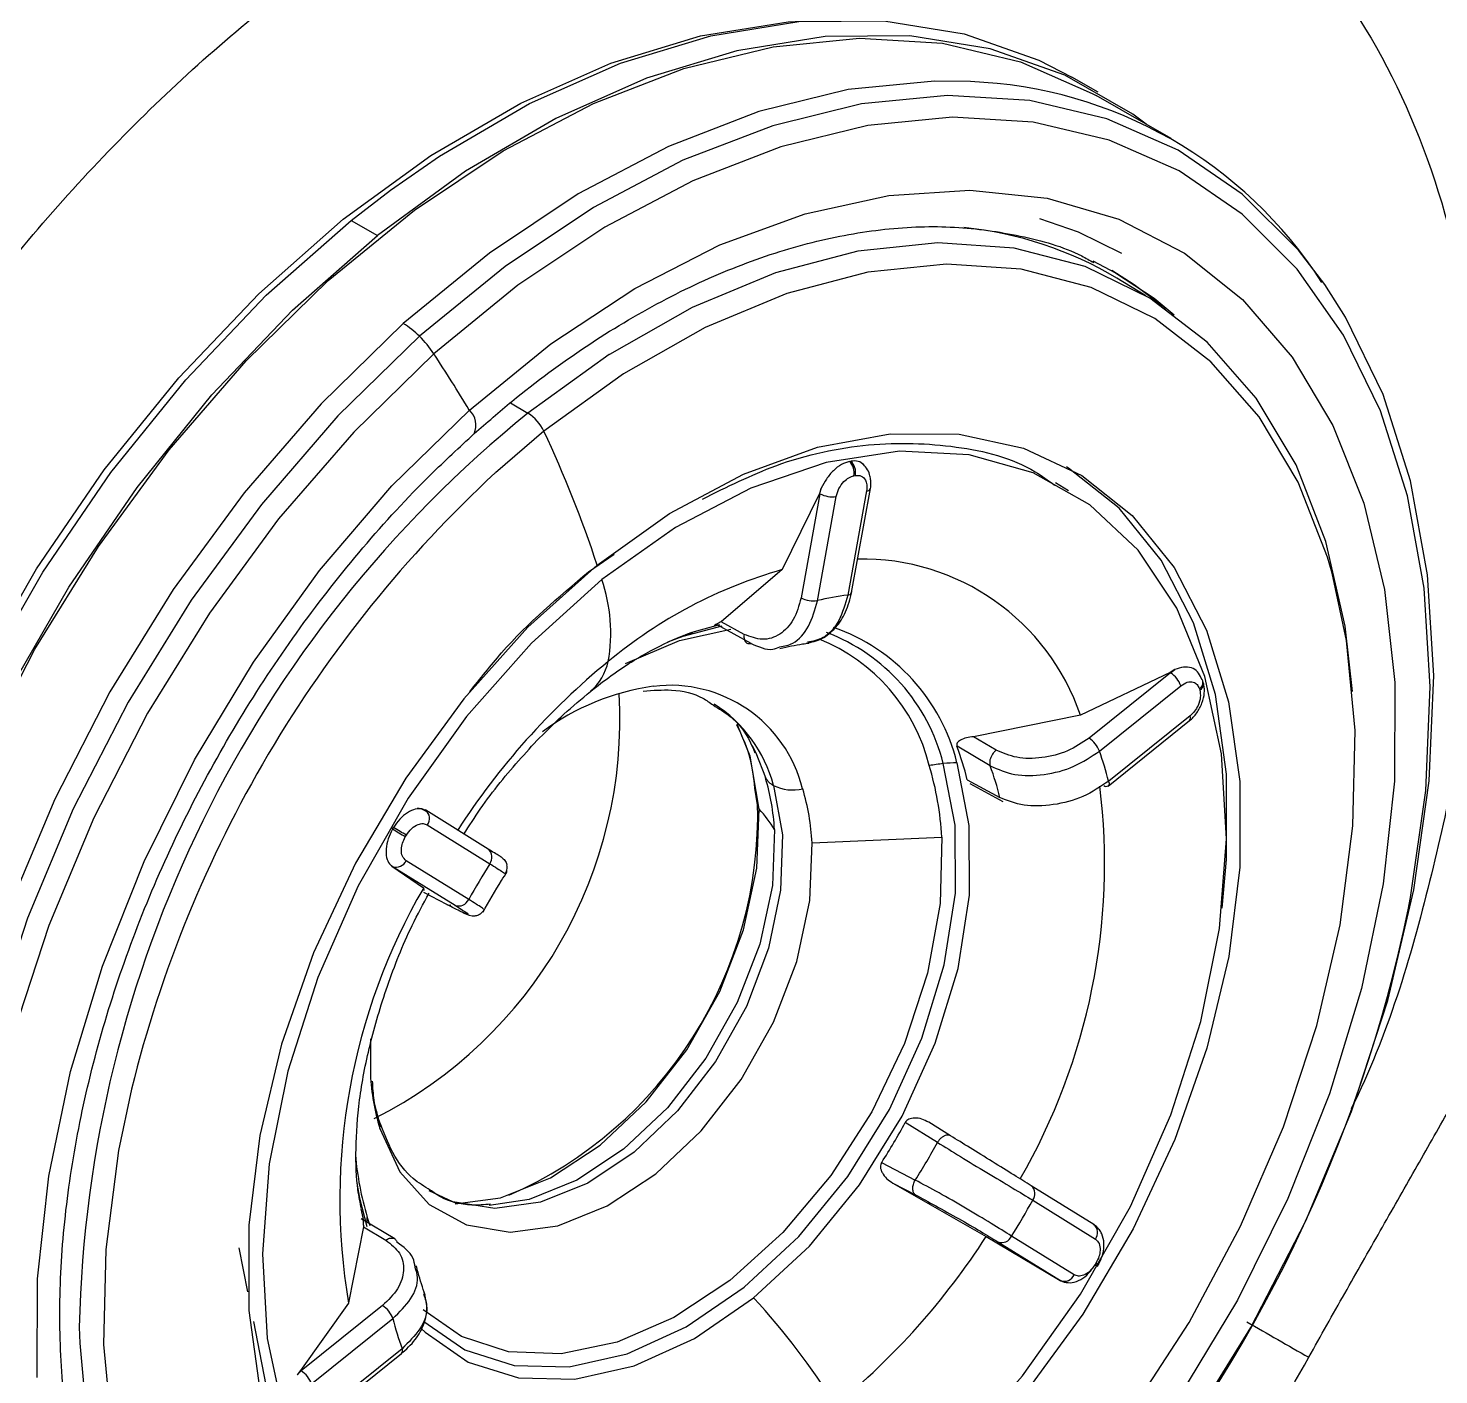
# Model space of a CAD drawing. Extents: x 525 to 613, y 487 to 635.
# Drawn here: x 555.486 to 556.891, y 555.265 to 556.606 of the extents above; entities that cross this region are included whole.
import ezdxf

# ---------------------------------------------------------------- set-up
doc = ezdxf.new("R2010")
doc.units = 0
doc.header["$MEASUREMENT"] = 0
doc.layers.add('1', color=4, linetype='Continuous')
doc.layers.add('STD TEST', color=3, linetype='Continuous')

# ---------------------------------------------------------------- blocks, each defined once
blk = doc.blocks.new('2023 VANGUARD')
at = {"layer": '1', "color": 3, "linetype": 'Continuous', "lineweight": 25}
for p, q in [((-12.4082, -36.1488), (-12.4343, -36.1339)), ((-12.3355, -36.1949), (-12.4102, -36.1522)), ((-13.1522, -36.2766), (-13.1131, -36.2465)), ((-13.1522, -36.2766), (-13.1261, -36.2915)), ((-12.4134, -36.3169), (-12.3907, -36.3288)), ((-12.3605, -36.3516), (-12.3895, -36.3342)), ((-12.9936, -36.4582), (-12.9761, -36.4685)), ((-12.9602, -36.4866), (-13.0086, -36.528)), ((-12.6559, -36.5167), (-12.6544, -36.5164)), ((-12.6514, -36.531), (-12.6499, -36.5307)), ((-12.6858, -36.5486), (-12.7228, -36.6244)), ((-12.6853, -36.5489), (-12.7041, -36.6526)), ((-12.6839, -36.5433), (-12.6858, -36.5486)), ((-12.6858, -36.5486), (-12.6853, -36.5489)), ((-12.6853, -36.5489), (-12.6839, -36.5433)), ((-12.6388, -36.5461), (-12.6576, -36.6498)), ((-12.6538, -36.6474), (-12.635, -36.5437)), ((-12.4376, -36.5458), (-12.4505, -36.538)), ((-12.6878, -36.6554), (-12.6691, -36.5516)), ((-12.9157, -36.6266), (-12.8902, -36.6092)), ((-12.7228, -36.6244), (-12.7836, -36.6764)), ((-12.7854, -36.6794), (-12.8104, -36.6863)), ((-12.7539, -36.698), (-12.7875, -36.6795)), ((-12.7608, -36.689), (-12.7836, -36.6764)), ((-12.3365, -36.7269), (-12.4257, -36.7694)), ((-12.336, -36.7272), (-12.4171, -36.7923)), ((-12.3316, -36.7241), (-12.3365, -36.7269)), ((-12.3365, -36.7269), (-12.336, -36.7272)), ((-12.336, -36.7272), (-12.3316, -36.7241)), ((-12.4068, -36.8052), (-12.3258, -36.7401)), ((-12.3073, -36.7431), (-12.3069, -36.7445)), ((-12.3034, -36.7366), (-12.3038, -36.7351)), ((-12.4257, -36.7694), (-12.5322, -36.7909)), ((-12.3166, -36.7701), (-12.3976, -36.8352)), ((-12.3981, -36.84), (-12.317, -36.7749)), ((-12.7528, -36.7997), (-12.7491, -36.8069)), ((-12.5157, -36.8199), (-12.5487, -36.8003)), ((-12.5098, -36.8042), (-12.5322, -36.7909)), ((-12.7491, -36.8069), (-12.7396, -36.8315)), ((-12.7504, -36.842), (-12.7477, -36.8589)), ((-12.5385, -36.8338), (-12.506, -36.8516)), ((-12.5359, -36.8374), (-12.503, -36.8554)), ((-13.0816, -36.8627), (-13.078, -36.8642)), ((-13.078, -36.8642), (-13.0785, -36.8639)), ((-13.0157, -36.9029), (-13.078, -36.8642)), ((-13.1111, -36.8831), (-13.11, -36.8814)), ((-13.0764, -36.8788), (-13.0141, -36.9174)), ((-13.0983, -36.8907), (-13.0972, -36.889)), ((-12.6931, -36.8966), (-12.5639, -36.891)), ((-13.0352, -36.953), (-13.0975, -36.9144)), ((-13.1141, -36.9176), (-13.1116, -36.9199)), ((-13.1111, -36.9202), (-13.1141, -36.9176)), ((-13.1116, -36.9199), (-13.0801, -36.9414)), ((-13.1116, -36.9199), (-13.1111, -36.9202)), ((-13.1111, -36.9202), (-13.0488, -36.9588)), ((-13.0801, -36.9414), (-13.0799, -36.944)), ((-13.0571, -36.9579), (-13.0798, -36.946)), ((-13.133, -37.092), (-13.1331, -37.1275)), ((-13.1244, -37.1731), (-13.1242, -37.1737)), ((-12.5681, -37.195), (-12.6003, -37.1752)), ((-12.5551, -37.1885), (-12.5769, -37.175)), ((-12.6238, -37.2149), (-12.5904, -37.2326)), ((-13.1465, -37.2356), (-13.1439, -37.2507)), ((-12.6127, -37.2355), (-12.5197, -37.2888)), ((-12.6127, -37.2355), (-12.59, -37.2474)), ((-12.4125, -37.2768), (-12.4748, -37.2382)), ((-13.1439, -37.2507), (-13.1368, -37.2789)), ((-13.1426, -37.2613), (-13.1399, -37.2732)), ((-12.4732, -37.2527), (-12.4109, -37.2913)), ((-13.14, -37.279), (-13.1549, -37.355)), ((-13.1088, -37.2912), (-13.1422, -37.2713)), ((-13.14, -37.279), (-13.1176, -37.2924)), ((-13.1334, -37.2781), (-13.1363, -37.2693)), ((-12.4095, -37.2793), (-12.413, -37.2765)), ((-12.4125, -37.2768), (-12.4095, -37.2793)), ((-12.5197, -37.2888), (-12.4461, -37.3325)), ((-12.5079, -37.2941), (-12.4456, -37.3327)), ((-12.432, -37.3269), (-12.4943, -37.2883)), ((-13.2552, -37.3439), (-13.2639, -37.3001)), ((-12.4101, -37.3149), (-12.4111, -37.3167)), ((-12.4088, -37.3182), (-12.4077, -37.3165)), ((-12.4461, -37.3325), (-12.442, -37.3343)), ((-12.4456, -37.3327), (-12.4461, -37.3325)), ((-12.442, -37.3343), (-12.4456, -37.3327)), ((-13.1549, -37.3551), (-13.2026, -37.4223)), ((-13.121, -37.3575), (-13.202, -37.4226)), ((-13.2324, -37.4604), (-13.2492, -37.3735)), ((-13.1918, -37.4355), (-13.1107, -37.3705)), ((-13.183, -37.4703), (-13.102, -37.4052)), ((-13.1015, -37.4005), (-13.1826, -37.4656)), ((-13.2026, -37.4223), (-13.2062, -37.4265)), ((-13.2062, -37.4265), (-13.202, -37.4226)), ((-13.202, -37.4226), (-13.2026, -37.4223))]:
    blk.add_line(p, q, dxfattribs=at)
at = {"layer": '1', "color": 3, "linetype": 'Continuous', "lineweight": 25, "flags": 128}
for points in [[(-13.6512, -37.5684), (-13.6726, -37.4773), (-13.6833, -37.3792), (-13.6832, -37.2755), (-13.6722, -37.1677), (-13.6506, -37.0575), (-13.6185, -36.9463), (-13.5766, -36.8359), (-13.5254, -36.7279), (-13.4656, -36.6238), (-13.3982, -36.5251), (-13.3241, -36.4333), (-13.2443, -36.3497), (-13.1602, -36.2755), (-13.0728, -36.2119), (-12.9834, -36.1597), (-12.8935, -36.1198), (-12.8042, -36.0926), (-12.7168, -36.0786), (-12.6687, -36.0766)], [(-13.1131, -36.2465), (-13.0643, -36.2126), (-12.9745, -36.1601), (-12.884, -36.1199), (-12.7941, -36.0926), (-12.7063, -36.0785), (-12.6217, -36.0779), (-12.5417, -36.0908), (-12.4673, -36.1169), (-12.4343, -36.1339)], [(-13.1751, -36.3365), (-13.0893, -36.2665), (-13.0007, -36.2074), (-12.9108, -36.1602), (-12.8208, -36.1254), (-12.732, -36.1036), (-12.6457, -36.0952), (-12.5632, -36.1001), (-12.4856, -36.1185), (-12.4142, -36.15), (-12.4102, -36.1522)], [(-12.3602, -36.1808), (-12.3736, -36.1709), (-12.4412, -36.1318), (-12.5156, -36.1057), (-12.5957, -36.0928), (-12.6802, -36.0934), (-12.7681, -36.1075), (-12.8579, -36.1348), (-12.9484, -36.175), (-13.0383, -36.2275), (-13.1261, -36.2915)], [(-12.5354, -36.1383), (-12.571, -36.1378), (-12.6573, -36.1463), (-12.7461, -36.1681), (-12.8361, -36.2028), (-12.926, -36.2501), (-13.0146, -36.3092), (-13.1004, -36.3792)], [(-12.1824, -36.3405), (-12.2086, -36.3062), (-12.2645, -36.2504), (-12.3283, -36.2066), (-12.3993, -36.1753), (-12.4763, -36.1571), (-12.5583, -36.1521), (-12.644, -36.1605), (-12.7322, -36.1822), (-12.8217, -36.2167), (-12.911, -36.2637), (-12.9989, -36.3224), (-13.0842, -36.3919)], [(-12.0992, -36.9632), (-12.0969, -36.9511), (-12.0818, -36.8446), (-12.0772, -36.7413), (-12.0833, -36.643), (-12.0999, -36.5509), (-12.1268, -36.4664), (-12.1636, -36.3908), (-12.2098, -36.3251), (-12.2646, -36.2704), (-12.3273, -36.2273), (-12.397, -36.1966), (-12.4727, -36.1787), (-12.5532, -36.1738), (-12.6374, -36.1821), (-12.7241, -36.2033), (-12.8119, -36.2373), (-12.8997, -36.2834), (-12.9861, -36.3411), (-13.0698, -36.4094)], [(-13.0345, -36.4655), (-12.9535, -36.3996), (-12.8698, -36.3445), (-12.7849, -36.301), (-12.7, -36.2699), (-12.6165, -36.2516), (-12.5358, -36.2464), (-12.459, -36.2544), (-12.3875, -36.2755), (-12.3222, -36.3093), (-12.2643, -36.3553), (-12.2147, -36.4128), (-12.1742, -36.4808), (-12.1433, -36.5584), (-12.1227, -36.6442), (-12.1125, -36.737), (-12.113, -36.8352), (-12.1241, -36.9373), (-12.1458, -37.0417), (-12.1775, -37.1468), (-12.219, -37.2509), (-12.2694, -37.3523), (-12.328, -37.4495)], [(-13.6461, -37.577), (-13.6677, -37.4854), (-13.6784, -37.3867), (-13.6783, -37.2824), (-13.6673, -37.174), (-13.6455, -37.0631), (-13.6133, -36.9513), (-13.5711, -36.8403), (-13.5196, -36.7316), (-13.4595, -36.6269), (-13.3916, -36.5276), (-13.3171, -36.4353), (-13.2369, -36.3512), (-13.1522, -36.2766)], [(-12.4667, -36.2748), (-12.4281, -36.2881), (-12.3847, -36.3093)], [(-13.3487, -37.9103), (-13.3673, -37.9023), (-13.435, -37.8633), (-13.4949, -37.8119), (-13.5462, -37.7489), (-13.5881, -37.6752), (-13.6201, -37.5919), (-13.6416, -37.5003), (-13.6524, -37.4016), (-13.6522, -37.2973), (-13.6412, -37.1889), (-13.6194, -37.078), (-13.5872, -36.9662), (-13.545, -36.8552), (-13.4935, -36.7465), (-13.4334, -36.6418), (-13.3656, -36.5425), (-13.291, -36.4502), (-13.2108, -36.3661), (-13.1261, -36.2915)], [(-12.1546, -36.7457), (-12.1619, -36.6807), (-12.1812, -36.5963), (-12.211, -36.5202), (-12.2506, -36.4537), (-12.2994, -36.398), (-12.3566, -36.354), (-12.4211, -36.3225), (-12.4919, -36.3041), (-12.5678, -36.299), (-12.6475, -36.3073), (-12.7296, -36.3288), (-12.8126, -36.3633), (-12.895, -36.41)], [(-12.1751, -36.6279), (-12.1797, -36.6121), (-12.2089, -36.5374), (-12.2478, -36.4721), (-12.2957, -36.4174), (-12.3518, -36.3742), (-12.4152, -36.3433), (-12.4848, -36.3252), (-12.5593, -36.3201), (-12.6375, -36.3283), (-12.7181, -36.3495), (-12.7997, -36.3834), (-12.8809, -36.4293), (-12.9602, -36.4866)], [(-13.5999, -37.6392), (-13.6275, -37.5526), (-13.6445, -37.4583), (-13.6507, -37.3575), (-13.6461, -37.2517), (-13.6306, -37.1425), (-13.6045, -37.0315), (-13.5683, -36.9202), (-13.5223, -36.8104), (-13.4673, -36.7036), (-13.4041, -36.6014), (-13.3337, -36.5052), (-13.2569, -36.4165), (-13.1751, -36.3365)], [(-12.3402, -36.3648), (-12.3721, -36.3406), (-12.3946, -36.3266)], [(-12.3907, -36.3288), (-12.3523, -36.3542), (-12.3323, -36.3705)], [(-12.5462, -37.7441), (-12.4649, -37.6646), (-12.3887, -37.5765), (-12.3187, -37.481), (-12.2559, -37.3794), (-12.2013, -37.2733), (-12.1556, -37.1642), (-12.1196, -37.0537), (-12.0937, -36.9434), (-12.0783, -36.835), (-12.0737, -36.7299), (-12.0799, -36.6297), (-12.0968, -36.536), (-12.1242, -36.45), (-12.1616, -36.373), (-12.1824, -36.3405)], [(-13.1004, -36.3792), (-13.1823, -36.4592), (-13.259, -36.5479), (-13.3295, -36.6441), (-13.3926, -36.7463), (-13.4476, -36.8531), (-13.4936, -36.9629), (-13.5298, -37.0741), (-13.5559, -37.1852), (-13.5714, -37.2944), (-13.5761, -37.4001), (-13.5698, -37.5009), (-13.5528, -37.5953), (-13.5252, -37.6819)], [(-13.0842, -36.3919), (-13.1655, -36.4714), (-13.2417, -36.5595), (-13.3117, -36.655), (-13.3745, -36.7566), (-13.4291, -36.8627), (-13.4748, -36.9718), (-13.5108, -37.0823), (-13.5367, -37.1926), (-13.5521, -37.301), (-13.5567, -37.4061), (-13.5505, -37.5063), (-13.5336, -37.6), (-13.5062, -37.686), (-13.4688, -37.763), (-13.4218, -37.8298), (-13.366, -37.8856), (-13.3021, -37.9294), (-13.2311, -37.9607), (-13.1541, -37.9789), (-13.1442, -37.9802)], [(-13.0698, -36.4094), (-13.1497, -36.4874), (-13.2246, -36.574), (-13.2933, -36.6678), (-13.355, -36.7676), (-13.4086, -36.8718), (-13.4535, -36.979), (-13.4889, -37.0875)], [(-12.895, -36.41), (-12.8953, -36.4101), (-12.9761, -36.4685)], [(-13.4651, -37.4292), (-13.4646, -37.331), (-13.4535, -37.2288), (-13.4318, -37.1244), (-13.4001, -37.0194), (-13.3586, -36.9153), (-13.3082, -36.8139), (-13.2496, -36.7167), (-13.1838, -36.6253), (-13.1117, -36.5411), (-13.0345, -36.4655)], [(-12.9072, -36.6199), (-12.8351, -36.5687), (-12.7614, -36.5293), (-12.6876, -36.5026), (-12.6154, -36.4893), (-12.5465, -36.4896), (-12.4824, -36.5035), (-12.4245, -36.5307), (-12.3741, -36.5706), (-12.3324, -36.6223), (-12.3002, -36.6847), (-12.2783, -36.7563), (-12.2671, -36.8356), (-12.267, -36.9208), (-12.2779, -37.01), (-12.2997, -37.1011), (-12.3317, -37.1922), (-12.3733, -37.2812), (-12.4235, -37.3662), (-12.4813, -37.4452), (-12.5453, -37.5164), (-12.6141, -37.5784)], [(-12.3018, -36.7309), (-12.3297, -36.6627), (-12.3682, -36.6052), (-12.4164, -36.5599), (-12.473, -36.5279), (-12.5367, -36.51), (-12.6059, -36.5066), (-12.679, -36.5177), (-12.754, -36.5432), (-12.8292, -36.5824), (-12.9027, -36.6343)], [(-12.2847, -36.9618), (-12.2801, -36.9133), (-12.2802, -36.8282), (-12.2913, -36.7489), (-12.3132, -36.6773), (-12.3454, -36.6149), (-12.3871, -36.5632), (-12.4375, -36.5233), (-12.4396, -36.522)], [(-12.9072, -36.6199), (-12.9761, -36.6818), (-13.0401, -36.7531), (-13.0978, -36.8321), (-13.1481, -36.917), (-13.1897, -37.0061), (-13.2217, -37.0972), (-13.2434, -37.1883), (-13.2543, -37.2775), (-13.2542, -37.3626), (-13.2431, -37.4419), (-13.2212, -37.5136), (-13.189, -37.5759), (-13.1472, -37.6276), (-13.0968, -37.6676), (-13.0389, -37.6948), (-12.9748, -37.7087), (-12.9059, -37.709), (-12.8338, -37.6957), (-12.76, -37.669), (-12.6862, -37.6296), (-12.6141, -37.5784)], [(-12.5908, -37.6947), (-12.5146, -37.627), (-12.4429, -37.5502), (-12.3768, -37.4656), (-12.3176, -37.3745), (-12.2662, -37.2785), (-12.2236, -37.1794), (-12.1903, -37.0787), (-12.1671, -36.9782), (-12.1543, -36.8797), (-12.1521, -36.7848), (-12.1606, -36.6951), (-12.1751, -36.6279)], [(-12.9027, -36.6343), (-12.9727, -36.6976), (-13.0375, -36.7708), (-13.0954, -36.8522), (-13.1452, -36.9396), (-13.1854, -37.0309), (-13.2152, -37.1239), (-13.2338, -37.2163), (-13.2407, -37.3059), (-13.2358, -37.3903), (-13.2192, -37.4676)], [(-12.8789, -36.7179), (-12.8252, -36.6949), (-12.7742, -36.6837)], [(-12.783, -36.6808), (-12.822, -36.6911), (-12.837, -36.6966)], [(-12.8104, -36.6863), (-12.814, -36.6875), (-12.8193, -36.6893)], [(-12.6183, -37.5642), (-12.5483, -37.5008), (-12.4835, -37.4276), (-12.4256, -37.3463), (-12.3759, -37.2589), (-12.3356, -37.1675), (-12.3058, -37.0745), (-12.2873, -36.9821), (-12.2803, -36.8926), (-12.2852, -36.8081), (-12.3018, -36.7309)], [(-12.7458, -36.8631), (-12.7548, -36.8104), (-12.7676, -36.7783)], [(-13.08, -37.3736), (-13.039, -37.4018), (-12.9898, -37.4172), (-12.9352, -37.4185), (-12.8773, -37.4055), (-12.8184, -37.3788), (-12.7606, -37.3394), (-12.7063, -37.2888), (-12.6575, -37.229), (-12.6161, -37.1622), (-12.5836, -37.0911), (-12.5614, -37.0183), (-12.5503, -36.9466), (-12.5506, -36.8789), (-12.5625, -36.8177)], [(-12.7513, -37.35), (-12.6957, -37.2983), (-12.6459, -37.2372), (-12.6035, -37.169), (-12.5704, -37.0962), (-12.5477, -37.0219), (-12.5363, -36.9486), (-12.5366, -36.8794), (-12.5487, -36.8169)], [(-12.7315, -36.8394), (-12.7227, -36.8888), (-12.7244, -36.9438), (-12.7365, -37.0017), (-12.7585, -37.0596), (-12.7892, -37.1145), (-12.8271, -37.1637), (-12.8703, -37.2048), (-12.9166, -37.2356), (-12.9637, -37.2546), (-13.0093, -37.261), (-13.051, -37.2543), (-13.0745, -37.2433)], [(-13.0486, -37.2563), (-13.0036, -37.2501), (-12.9536, -37.2303), (-12.9043, -37.1979), (-12.8583, -37.1547), (-12.8179, -37.1027), (-12.785, -37.0446), (-12.7613, -36.9832), (-12.748, -36.9217), (-12.7458, -36.8631)], [(-12.7305, -36.8834), (-12.7326, -36.939), (-12.7452, -36.9975), (-12.7676, -37.0558), (-12.7988, -37.1111), (-12.8372, -37.1606), (-12.8808, -37.2019), (-12.9276, -37.2328), (-12.9751, -37.2518), (-13.0147, -37.258)], [(-13.1237, -37.1812), (-13.1039, -37.2243), (-13.0747, -37.2569), (-13.0374, -37.2773), (-12.9938, -37.2844), (-12.9463, -37.278), (-12.8971, -37.2582), (-12.8487, -37.2262), (-12.8035, -37.1836), (-12.7637, -37.1323), (-12.7315, -37.0751), (-12.7082, -37.0147), (-12.6952, -36.9542), (-12.6931, -36.8966)], [(-12.5639, -36.891), (-12.5655, -36.9571), (-12.578, -37.0264), (-12.601, -37.0965), (-12.6335, -37.1646), (-12.6744, -37.2281), (-12.7221, -37.2848), (-12.7749, -37.3325), (-12.8307, -37.3694), (-12.8874, -37.3941), (-12.943, -37.4057), (-12.9954, -37.4037), (-13.0425, -37.3883), (-13.0806, -37.3619)], [(-13.371, -37.1419), (-13.3839, -37.203), (-13.3967, -37.3016), (-13.3989, -37.3965), (-13.3904, -37.4862), (-13.3714, -37.5692), (-13.3422, -37.6439), (-13.3033, -37.7092), (-13.2554, -37.7639), (-13.1992, -37.8071), (-13.1358, -37.838), (-13.0663, -37.8561), (-12.9917, -37.8611), (-12.9135, -37.853), (-12.8329, -37.8318), (-12.7513, -37.7979), (-12.6702, -37.752), (-12.5908, -37.6947)], [(-12.4101, -37.3149), (-12.4091, -37.3156), (-12.4083, -37.316), (-12.4079, -37.3163), (-12.4077, -37.3165), (-12.4078, -37.3165)], [(-13.0824, -37.3804), (-13.0786, -37.3841), (-13.0357, -37.4138), (-12.9854, -37.4296), (-12.9296, -37.4308), (-12.8705, -37.4176), (-12.8103, -37.3903), (-12.7513, -37.35)], [(-13.4231, -37.3791), (-13.4227, -37.395), (-13.4141, -37.4863), (-13.3947, -37.5708), (-13.365, -37.6469), (-13.3254, -37.7134), (-13.2766, -37.7691), (-13.2194, -37.813), (-13.1549, -37.8445), (-13.084, -37.863), (-13.0081, -37.8681), (-12.9285, -37.8598), (-12.8464, -37.8382), (-12.7634, -37.8037), (-12.6807, -37.7569), (-12.6653, -37.7468)]]:
    blk.add_lwpolyline(points, dxfattribs=at)
at = {"layer": '1', "color": 3, "linetype": 'Continuous', "lineweight": 25}
for centre, radius, start, end in [((-12.5523, -36.5744), 0.4364, 32.7418, 87.7809), ((-12.5795, -36.6531), 0.3713, 59.2207, 84.1915), ((-13.1424, -36.4494), 0.0817, 44.6152, 59.0941), ((-13.1601, -36.4691), 0.1082, 33.4601, 45.4538), ((-14.6499, -37.4429), 1.888, 31.1768, 33.1879), ((-12.2171, -37.4062), 1.2064, 128.9883, 178.716), ((-13.0484, -36.4806), 0.0205, 335.6022, 47.2407), ((-13, -36.5053), 0.0439, 25.1824, 57.029), ((-14.0804, -37.0094), 1.2362, 18.3668, 25.0177), ((-12.6671, -36.528), 0.0159, 349.3777, 45.3877), ((-12.6656, -36.5277), 0.0159, 349.3777, 45.3877), ((-12.1652, -37.4398), 1.2421, 132.7712, 166.1231), ((-12.6728, -36.5243), 0.0276, 243.0185, 277.7182), ((-12.6385, -36.5423), 0.00377, 265.5436, 338.6626), ((-12.6431, -36.8436), 0.2297, 18.8277, 91.1523), ((-12.5925, -37.0809), 0.4747, 105.9379, 129.7706), ((-13.0556, -36.6876), 0.162, 349.899, 19.2401), ((-12.6575, -36.6456), 0.0042, 269.6462, 334.1091), ((-12.6915, -36.628), 0.0276, 243.0178, 277.7183), ((-12.616, -36.9593), 0.3123, 97.6428, 103.2914), ((-12.7449, -36.8631), 0.188, 13.991, 69.3971), ((-12.7348, -36.8631), 0.1917, 13.9561, 70.7798), ((-12.7547, -36.8643), 0.1839, 14.0505, 68.0751), ((-12.443, -37.2714), 0.7168, 129.2131, 147.2886), ((-12.9488, -36.7047), 0.0538, 310.5195, 347.8727), ((-12.3499, -36.7487), 0.0256, 19.6393, 57.1423), ((-12.8183, -36.9783), 0.2399, 97.897, 126.7197), ((-12.8345, -36.8757), 0.136, 13.937, 97.0641), ((-12.3104, -36.7371), 0.00669, 297.7139, 41.2927), ((-12.311, -36.738), 0.00777, 302.4699, 10.1658), ((-13.3295, -36.774), 0.4449, 296.7479, 3.3846), ((-12.8637, -36.8739), 0.1366, 14.6372, 57.6998), ((-12.3201, -36.7722), 0.00409, 319.2612, 30.499), ((-12.8101, -36.8986), 0.2792, 13.4048, 20.6027), ((-12.431, -36.8138), 0.0256, 19.6393, 57.1431), ((-12.7197, -36.9173), 0.3323, 14.2939, 19.7136), ((-12.5449, -36.9896), 0.1728, 95.8215, 100.4714), ((-12.8719, -36.908), 0.3085, 3.168, 16.646), ((-12.5459, -36.9794), 0.1626, 90.987, 95.8298), ((-12.7773, -36.9173), 0.2792, 13.6012, 20.4062), ((-12.9544, -36.8958), 0.2242, 3.168, 16.646), ((-12.7215, -36.8211), 0.0209, 210.0815, 241.4598), ((-12.712, -36.8003), 0.0437, 243.5352, 282.6417), ((-12.9248, -36.9094), 0.2321, 3.168, 16.646), ((-13.0305, -36.9173), 0.6288, 330.0352, 7.0314), ((-12.4002, -36.8372), 0.00327, 223.0161, 37.3028), ((-13.1615, -36.8682), 0.4143, 293.6917, 1.624), ((-12.7414, -36.8586), 0.00636, 160.3335, 225.4477), ((-13.0848, -36.8723), 0.0106, 322.819, 49.8122), ((-12.8428, -36.9522), 0.1317, 31.534, 42.5929), ((-13.3863, -37.3597), 0.5503, 58.4481, 59.9977), ((-13.3852, -37.358), 0.5503, 58.4481, 59.9977), ((-13.1075, -36.9098), 0.011, 250.6858, 335.5051), ((-13.0226, -36.911), 0.0106, 322.8187, 49.8145), ((-12.3706, -37.322), 0.7601, 147.8392, 150.9607), ((-12.5464, -37.2516), 0.6172, 149.8344, 189.6484), ((-13.0452, -36.9485), 0.011, 250.6837, 335.5054), ((-13.5172, -36.6677), 1.4485, 320.2112, 348.2271), ((-12.9014, -37.1147), 0.2321, 183.168, 196.646), ((-13.1411, -37.1786), 0.0176, 351.43, 16.2395), ((-13.1611, -36.8703), 0.6384, 327.3269, 331.4729), ((-13.1284, -36.889), 0.6384, 327.4401, 331.3596), ((-12.8445, -37.1819), 0.3046, 184.8262, 196.6881), ((-12.4816, -37.2463), 0.0106, 322.8187, 49.8144), ((-13.1378, -36.8837), 0.7601, 327.8392, 330.9607), ((-13.0798, -37.2774), 0.0571, 171.8305, 177.1889), ((-12.4193, -37.2849), 0.0106, 322.819, 49.8122), ((-13.1228, -36.9014), 0.7168, 309.2131, 327.2886), ((-12.5043, -37.2838), 0.011, 250.6836, 335.5054), ((-12.4202, -37.3331), 0.0188, 52.3563, 60.9308), ((-12.4009, -37.3005), 0.0194, 238.3069, 246.1739), ((-12.442, -37.3224), 0.011, 250.6858, 335.5051), ((-13.2712, -37.8321), 0.709, 31.9518, 42.831), ((-13.1349, -37.3791), 0.0256, 19.6393, 57.1431), ((-12.7887, -37.2884), 0.3323, 194.2939, 199.7136), ((-13.1051, -37.4026), 0.00409, 319.2609, 30.4993), ((-13.2159, -37.4442), 0.0256, 19.6393, 57.1423)]:
    blk.add_arc(centre, radius, start, end, dxfattribs=at)
for points, knots in [([(-5.9384, -27.3057), (-5.963, -27.3148), (-6.0207, -27.3363), (-6.1197, -27.3738), (-6.2439, -27.4218), (-6.4113, -27.4881), (-6.6076, -27.5686), (-6.8992, -27.6928), (-7.257, -27.8541), (-7.6215, -28.031), (-8.0407, -28.2465), (-8.5892, -28.5487), (-9.2887, -28.9807), (-9.835, -29.3617), (-10.1493, -29.5962), (-10.2787, -29.6947), (-10.3941, -29.7842), (-10.5623, -29.9169), (-10.7689, -30.0843), (-11.0563, -30.3244), (-11.5401, -30.7459), (-12.2895, -31.4533), (-13.0099, -32.2267), (-13.5082, -32.8198), (-13.7416, -33.1095), (-13.9137, -33.3295), (-14.0826, -33.5523), (-14.218, -33.7368), (-14.3267, -33.8887), (-14.4183, -34.019), (-14.5003, -34.1383), (-14.7159, -34.4581), (-15.0234, -34.9449), (-15.3983, -35.6119), (-15.6923, -36.1933), (-15.9163, -36.6796), (-16.0806, -37.0646), (-16.193, -37.3442), (-16.2593, -37.516), (-16.2888, -37.5942), (-16.2966, -37.615)], [0, 0, 0, 0, 0.0052278, 0.0122678, 0.0211155, 0.0317652, 0.048142, 0.063412, 0.0949432, 0.1263631, 0.1441982, 0.188916, 0.2512005, 0.3080496, 0.3216178, 0.3293783, 0.3404654, 0.3507233, 0.3720885, 0.3934723, 0.4253644, 0.499962, 0.5987532, 0.6358031, 0.6543439, 0.6729001, 0.6914769, 0.7100799, 0.7185196, 0.7287156, 0.7418349, 0.7473908, 0.8056132, 0.856583, 0.8999161, 0.9354925, 0.9633056, 0.9833375, 0.9955724, 1, 1, 1, 1]), ([(-13.8109, -36.4877), (-13.7164, -36.3447), (-13.6205, -36.203), (-13.4266, -35.9229), (-13.3284, -35.7845), (-13.1294, -35.5106), (-13.0287, -35.3751), (-12.8757, -35.1742), (-12.8244, -35.1076), (-12.7212, -34.9752), (-12.6694, -34.9094), (-12.6166, -34.8433)], [0, 0, 0, 0, 0.25, 0.25, 0.5, 0.5, 0.75, 0.75, 0.875, 0.875, 1, 1, 1, 1]), ([(-13.6642, -36.5715), (-13.621, -36.502), (-13.5347, -36.3629), (-13.3758, -36.1818), (-13.203, -36.03), (-13.0204, -35.9148), (-12.8358, -35.8401), (-12.656, -35.809), (-12.4879, -35.8226), (-12.338, -35.8803), (-12.2122, -35.9801), (-12.1151, -36.118), (-12.0506, -36.2888), (-12.0213, -36.4857), (-12.0273, -36.7016), (-12.0726, -36.9269), (-12.1178, -37.0838), (-12.155, -37.1594), (-12.1562, -37.162)], [0, 0, 0, 0, 0.066512, 0.133025, 0.199602, 0.266053, 0.332536, 0.399078, 0.465619, 0.532104, 0.598582, 0.66513, 0.731685, 0.798156, 0.864642, 0.931181, 0.997696, 1, 1, 1, 1]), ([(-12.1982, -37.4091), (-12.1863, -37.3878), (-12.1627, -37.3458), (-12.1273, -37.2836), (-12.0926, -37.2226), (-12.0587, -37.1629), (-12.0255, -37.1045), (-11.9929, -37.0474), (-11.961, -36.9916), (-11.9296, -36.9372), (-11.8988, -36.8841), (-11.8684, -36.8325), (-11.8386, -36.7822), (-11.8025, -36.7223), (-11.7596, -36.6522), (-11.709, -36.5714), (-11.6571, -36.4905), (-11.6037, -36.4094), (-11.5489, -36.3282), (-11.4924, -36.247), (-11.4344, -36.1658), (-11.3947, -36.1121), (-11.3747, -36.0851)], [0, 0, 0, 0, 0.046817, 0.092695, 0.137634, 0.181635, 0.2247, 0.266829, 0.308023, 0.348283, 0.38761, 0.426003, 0.463465, 0.499997, 0.560505, 0.621572, 0.683201, 0.745399, 0.808169, 0.87152, 0.93546, 1, 1, 1, 1]), ([(-13.0297, -36.489), (-13.0172, -36.4781), (-12.9808, -36.4464), (-12.9184, -36.4006), (-12.843, -36.3555), (-12.7673, -36.3207), (-12.6926, -36.2967), (-12.62, -36.2836), (-12.5503, -36.2814), (-12.4849, -36.291), (-12.4387, -36.3037), (-12.4164, -36.3163), (-12.4125, -36.3186)], [0, 0, 0, 0, 0.059581, 0.173546, 0.287435, 0.401251, 0.515063, 0.629024, 0.743403, 0.858574, 0.974913, 1, 1, 1, 1]), ([(-11.3069, -36.3736), (-11.3676, -36.4564), (-11.5057, -36.6491), (-11.7119, -36.9581), (-11.9224, -37.3019), (-12.087, -37.5948), (-12.212, -37.8327), (-12.3024, -38.0128), (-12.3895, -38.1946), (-12.5012, -38.439), (-12.6321, -38.7484), (-12.7751, -39.1254), (-12.8609, -39.3801), (-12.9014, -39.5082)], [0.0000001, 0.0000001, 0.0000001, 0.0000001, 0.0238804, 0.0551304, 0.0863804, 0.1176304, 0.1332554, 0.1488804, 0.1645054, 0.1801304, 0.2113804, 0.2426304, 0.2738803, 0.2738803, 0.2738803, 0.2738803]), ([(-13.2147, -37.8193), (-13.2297, -37.8117), (-13.2639, -37.7945), (-13.3099, -37.7549), (-13.3531, -37.7034), (-13.3883, -37.6422), (-13.4152, -37.5728), (-13.4334, -37.4962), (-13.4427, -37.4134), (-13.443, -37.3256), (-13.4341, -37.2341), (-13.4163, -37.14), (-13.3896, -37.0449), (-13.3545, -36.9501), (-13.3114, -36.857), (-13.261, -36.767), (-13.204, -36.6815), (-13.1413, -36.6017), (-13.0825, -36.5378), (-13.0443, -36.5025), (-13.0297, -36.489)], [0, 0, 0, 0, 0.0461785, 0.1052802, 0.1641516, 0.2224582, 0.2801937, 0.33752, 0.3946148, 0.4516087, 0.5085767, 0.5655514, 0.6225539, 0.6795878, 0.7366466, 0.7937184, 0.8507889, 0.9078379, 0.9648496, 1, 1, 1, 1]), ([(-12.8023, -36.5541), (-12.7779, -36.542), (-12.7221, -36.5144), (-12.6357, -36.4966), (-12.5487, -36.4994), (-12.4862, -36.5148), (-12.458, -36.5356), (-12.4517, -36.5402)], [0, 0, 0, 0, 0.190913, 0.437116, 0.683319, 0.929522, 1, 1, 1, 1]), ([(-12.6559, -36.5167), (-12.6585, -36.5175), (-12.664, -36.5191), (-12.672, -36.5256), (-12.6791, -36.5339), (-12.6823, -36.5402), (-12.6839, -36.5433)], [0, 0, 0, 0, 0.247558, 0.500834, 0.753648, 1, 1, 1, 1]), ([(-12.6417, -36.52), (-12.6434, -36.5186), (-12.6468, -36.5158), (-12.6518, -36.5162), (-12.6544, -36.5164)], [0, 0, 0, 0, 0.486207, 1, 1, 1, 1]), ([(-12.6349, -36.5347), (-12.6351, -36.533), (-12.6357, -36.5289), (-12.6385, -36.5232), (-12.6416, -36.5202), (-12.6431, -36.5186)], [0, 0, 0, 0, 0.257587, 0.627385, 1, 1, 1, 1]), ([(-12.6691, -36.5516), (-12.6683, -36.5489), (-12.6668, -36.5436), (-12.6619, -36.5369), (-12.6565, -36.5325), (-12.6531, -36.5315), (-12.6514, -36.531)], [0, 0, 0, 0, 0.279486, 0.559002, 0.779415, 1, 1, 1, 1]), ([(-12.6499, -36.5307), (-12.6479, -36.5306), (-12.6438, -36.5305), (-12.6399, -36.5345), (-12.6382, -36.5399), (-12.6386, -36.544), (-12.6388, -36.5461)], [0, 0, 0, 0, 0.279658, 0.559227, 0.779582, 1, 1, 1, 1]), ([(-12.635, -36.5439), (-12.6346, -36.5415), (-12.6341, -36.5383), (-12.6348, -36.5353), (-12.6349, -36.5347)], [0, 0, 0, 0, 0.7708112, 1, 1, 1, 1]), ([(-11.0614, -36.5545), (-11.2394, -36.7961), (-11.4069, -37.0455), (-11.6418, -37.4301), (-11.7173, -37.5601), (-11.8621, -37.8219), (-11.9315, -37.9539), (-12.2644, -38.6216), (-12.4847, -39.1772), (-12.6571, -39.7525)], [0, 0, 0, 0, 0.25, 0.25, 0.375, 0.375, 0.5, 0.5, 1, 1, 1, 1]), ([(-12.5418, -37.7483), (-12.5448, -37.7517), (-12.5997, -37.8157), (-12.7226, -37.9133), (-12.9034, -38.0311), (-13.0885, -38.105), (-13.2682, -38.1364), (-13.4364, -38.1227), (-13.5862, -38.065), (-13.712, -37.9652), (-13.8091, -37.8274), (-13.8737, -37.6566), (-13.9031, -37.4596), (-13.8965, -37.2438), (-13.8535, -37.0178), (-13.7782, -36.7891), (-13.7022, -36.644), (-13.6642, -36.5715)], [0, 0, 0, 0, 0.004056, 0.075241, 0.146334, 0.217441, 0.288612, 0.359786, 0.430889, 0.501987, 0.573166, 0.644307, 0.715445, 0.786584, 0.857722, 0.928861, 1, 1, 1, 1]), ([(-13.0342, -36.7463), (-13.0238, -36.7331), (-12.9879, -36.6873), (-12.9457, -36.6518), (-12.9157, -36.6266)], [0, 0, 0, 0, 0.288918, 1, 1, 1, 1]), ([(-12.6989, -36.6978), (-12.6936, -36.6966), (-12.683, -36.6944), (-12.6694, -36.6831), (-12.6587, -36.6672), (-12.6553, -36.6536), (-12.6536, -36.6467)], [0, 0, 0, 0, 0.251803, 0.501728, 0.750017, 1, 1, 1, 1]), ([(-12.7041, -36.6526), (-12.7062, -36.6602), (-12.7105, -36.6756), (-12.7247, -36.6901), (-12.7424, -36.696), (-12.7546, -36.6913), (-12.7608, -36.689)], [0, 0, 0, 0, 0.249775, 0.50014, 0.75045, 1, 1, 1, 1]), ([(-12.7251, -36.7015), (-12.7207, -36.7006), (-12.7095, -36.6984), (-12.6953, -36.6821), (-12.6903, -36.6643), (-12.6878, -36.6554)], [0, 0, 0, 0, 0.241997, 0.62098, 1, 1, 1, 1]), ([(-12.6576, -36.6498), (-12.6601, -36.6587), (-12.6651, -36.6765), (-12.6802, -36.6935), (-12.6922, -36.6958), (-12.6975, -36.6968)], [0, 0, 0, 0, 0.357994, 0.715954, 1, 1, 1, 1]), ([(-12.914, -36.7458), (-12.907, -36.7404), (-12.8862, -36.7242), (-12.8537, -36.7044), (-12.8257, -36.6911), (-12.8146, -36.688), (-12.8119, -36.6873)], [0, 0, 0, 0, 0.1805, 0.534392, 0.88531, 1, 1, 1, 1]), ([(-12.7836, -36.6764), (-12.7851, -36.6771), (-12.788, -36.6786), (-12.7899, -36.6796), (-12.7904, -36.68), (-12.7901, -36.68), (-12.7892, -36.6799), (-12.7881, -36.6796), (-12.7875, -36.6795)], [0, 0, 0, 0, 0.298252, 0.575106, 0.701493, 0.809407, 0.905741, 1, 1, 1, 1]), ([(-12.7608, -36.689), (-12.7609, -36.6899), (-12.7611, -36.6917), (-12.7608, -36.6933), (-12.7606, -36.6941)], [0, 0, 0, 0, 0.481432, 1, 1, 1, 1]), ([(-12.7606, -36.6941), (-12.7603, -36.6949), (-12.7597, -36.6964), (-12.758, -36.6978), (-12.7561, -36.6983), (-12.7546, -36.6981), (-12.7539, -36.698)], [0, 0, 0, 0, 0.259419, 0.518943, 0.768457, 1, 1, 1, 1]), ([(-12.7539, -36.698), (-12.7465, -36.7013), (-12.7364, -36.7059), (-12.7275, -36.7024), (-12.7251, -36.7015)], [0, 0, 0, 0, 0.734525, 1, 1, 1, 1]), ([(-12.7251, -36.703), (-12.7174, -36.7013), (-12.7077, -36.6991), (-12.6984, -36.6979), (-12.6963, -36.6976)], [0, 0, 0, 0, 0.779818, 1, 1, 1, 1]), ([(-12.3054, -36.7327), (-12.3065, -36.7303), (-12.3086, -36.7255), (-12.3149, -36.7218), (-12.3228, -36.721), (-12.3287, -36.7231), (-12.3316, -36.7241)], [0, 0, 0, 0, 0.247553, 0.500917, 0.753662, 1, 1, 1, 1]), ([(-13.0399, -36.8881), (-13.0346, -36.8796), (-13.0172, -36.8522), (-12.9834, -36.8113), (-12.946, -36.7725), (-12.9228, -36.7532), (-12.914, -36.7458)], [0, 0, 0, 0, 0.146748, 0.475441, 0.800866, 1, 1, 1, 1]), ([(-12.8613, -36.7454), (-12.8517, -36.7447), (-12.8296, -36.7431), (-12.8068, -36.7485), (-12.7951, -36.7569), (-12.7918, -36.7593)], [0, 0, 0, 0, 0.354373, 0.816907, 1, 1, 1, 1]), ([(-12.3258, -36.7401), (-12.3236, -36.7387), (-12.3193, -36.7359), (-12.3135, -36.736), (-12.3093, -36.7385), (-12.308, -36.7415), (-12.3073, -36.7431)], [0, 0, 0, 0, 0.279486, 0.559002, 0.779415, 1, 1, 1, 1]), ([(-12.3172, -36.775), (-12.3159, -36.7739), (-12.3133, -36.7716), (-12.3087, -36.7659), (-12.3043, -36.7576), (-12.3022, -36.7487), (-12.3022, -36.7419), (-12.3029, -36.7389), (-12.3032, -36.7374)], [0, 0, 0, 0, 0.126149, 0.24993, 0.494952, 0.742533, 0.869474, 1, 1, 1, 1]), ([(-12.3069, -36.7445), (-12.3065, -36.7468), (-12.3057, -36.7515), (-12.3081, -36.7592), (-12.3119, -36.7657), (-12.315, -36.7687), (-12.3166, -36.7701)], [0, 0, 0, 0, 0.2796579, 0.5592269, 0.7795818, 1, 1, 1, 1]), ([(-12.7918, -36.7593), (-12.7859, -36.7629), (-12.7715, -36.7715), (-12.7577, -36.7882), (-12.7515, -36.8034), (-12.7501, -36.8068)], [0, 0, 0, 0, 0.346859, 0.854659, 1, 1, 1, 1]), ([(-12.7684, -36.779), (-12.7631, -36.7898), (-12.7543, -36.8083), (-12.7515, -36.8322), (-12.7504, -36.842)], [0, 0, 0, 0, 0.588483, 1, 1, 1, 1]), ([(-12.5322, -36.7909), (-12.5347, -36.7912), (-12.5394, -36.7917), (-12.5443, -36.7936), (-12.5472, -36.7955), (-12.5486, -36.797), (-12.5492, -36.7986), (-12.5489, -36.7998), (-12.5487, -36.8003)], [0, 0, 0, 0, 0.29899, 0.576196, 0.702242, 0.809893, 0.905998, 1, 1, 1, 1]), ([(-12.4171, -36.7923), (-12.424, -36.7969), (-12.4379, -36.8062), (-12.4641, -36.8128), (-12.49, -36.8129), (-12.5032, -36.8071), (-12.5098, -36.8042)], [0, 0, 0, 0, 0.249775, 0.500139, 0.75045, 1, 1, 1, 1]), ([(-12.5137, -36.8088), (-12.5142, -36.8098), (-12.5153, -36.8117), (-12.5161, -36.8148), (-12.5163, -36.8177), (-12.5159, -36.8192), (-12.5157, -36.8199)], [0, 0, 0, 0, 0.259415, 0.518936, 0.76845, 1, 1, 1, 1]), ([(-12.5157, -36.8199), (-12.5079, -36.8234), (-12.4924, -36.8302), (-12.462, -36.8298), (-12.4313, -36.8217), (-12.415, -36.8107), (-12.4068, -36.8052)], [0, 0, 0, 0, 0.249978, 0.499965, 0.74997, 1, 1, 1, 1]), ([(-12.5098, -36.8042), (-12.5105, -36.8049), (-12.5119, -36.8061), (-12.5131, -36.8079), (-12.5137, -36.8088)], [0, 0, 0, 0, 0.481432, 1, 1, 1, 1]), ([(-12.3976, -36.8352), (-12.4058, -36.8407), (-12.4222, -36.8517), (-12.4529, -36.8598), (-12.4831, -36.8606), (-12.4984, -36.8546), (-12.506, -36.8516)], [0, 0, 0, 0, 0.25003, 0.500035, 0.750022, 1, 1, 1, 1]), ([(-13.0816, -36.8627), (-13.0838, -36.8626), (-13.0882, -36.8624), (-13.0961, -36.8662), (-13.104, -36.8725), (-13.108, -36.8784), (-13.11, -36.8814)], [0, 0, 0, 0, 0.246603, 0.499388, 0.752586, 1, 1, 1, 1]), ([(-13.0755, -36.8668), (-13.077, -36.8656), (-13.0802, -36.8633), (-13.0841, -36.8626), (-13.0861, -36.8622)], [0, 0, 0, 0, 0.503308, 1, 1, 1, 1]), ([(-13.1111, -36.8831), (-13.1127, -36.8863), (-13.116, -36.8928), (-13.1178, -36.9028), (-13.1174, -36.9118), (-13.1152, -36.9157), (-13.1141, -36.9176)], [0, 0, 0, 0, 0.247558, 0.500834, 0.753648, 1, 1, 1, 1]), ([(-13.0972, -36.889), (-13.0956, -36.8866), (-13.0922, -36.8819), (-13.086, -36.8781), (-13.0805, -36.877), (-13.0778, -36.8782), (-13.0764, -36.8788)], [0, 0, 0, 0, 0.279658, 0.559227, 0.779582, 1, 1, 1, 1]), ([(-13.0975, -36.9144), (-13.0989, -36.9131), (-13.1017, -36.9105), (-13.1026, -36.9037), (-13.1014, -36.8968), (-13.0993, -36.8928), (-13.0983, -36.8907)], [0, 0, 0, 0, 0.279486, 0.559002, 0.779415, 1, 1, 1, 1]), ([(-13.0024, -36.9111), (-13.0026, -36.911), (-13.0029, -36.9108), (-13.0114, -36.9055), (-13.0157, -36.9029)], [0, 0, 0, 0, 0.4970061, 1, 1, 1, 1]), ([(-13.0026, -36.911), (-13.0014, -36.9119), (-12.9987, -36.9139), (-12.9977, -36.9169), (-12.9971, -36.9185)], [0, 0, 0, 0, 0.482302, 1, 1, 1, 1]), ([(-13.0209, -36.9658), (-13.0149, -36.9552), (-13.0072, -36.9414), (-12.9987, -36.9282), (-12.9969, -36.9253)], [0, 0, 0, 0, 0.779466, 1, 1, 1, 1]), ([(-13.0141, -36.9174), (-13.009, -36.9206), (-12.9998, -36.9264), (-12.9994, -36.9269), (-12.9993, -36.9272)], [0, 0, 0, 0, 0.556624, 1, 1, 1, 1]), ([(-12.9987, -36.9276), (-12.998, -36.9262), (-12.997, -36.9241), (-12.9967, -36.921), (-12.997, -36.9193), (-12.9971, -36.9185)], [0, 0, 0, 0, 0.478453, 0.73647, 1, 1, 1, 1]), ([(-13.142, -37.261), (-13.1433, -37.255), (-13.1467, -37.2393), (-13.1483, -37.2022), (-13.1449, -37.1535), (-13.1346, -37.0982), (-13.117, -37.0392), (-13.0968, -36.9877), (-13.0804, -36.9574), (-13.0747, -36.9468)], [0, 0, 0, 0, 0.099413, 0.258158, 0.417603, 0.579089, 0.743134, 0.909407, 1, 1, 1, 1]), ([(-13.0204, -36.9628), (-13.0205, -36.9626), (-13.0208, -36.9619), (-13.0301, -36.9562), (-13.0352, -36.953)], [0, 0, 0, 0, 0.443335, 1, 1, 1, 1]), ([(-13.0488, -36.9588), (-13.0447, -36.9615), (-13.0364, -36.9667), (-13.0346, -36.9688), (-13.041, -36.9662), (-13.0518, -36.9607), (-13.0571, -36.9579)], [0, 0, 0, 0, 0.249775, 0.50014, 0.75045, 1, 1, 1, 1]), ([(-13.0571, -36.9579), (-13.0565, -36.9582), (-13.0553, -36.9588), (-13.0538, -36.9586), (-13.0531, -36.9585)], [0, 0, 0, 0, 0.481432, 1, 1, 1, 1]), ([(-13.0418, -36.9653), (-13.039, -36.9671), (-13.0358, -36.969), (-13.0306, -36.9694), (-13.0289, -36.9693), (-13.0271, -36.9689), (-13.0252, -36.9682), (-13.0235, -36.9673), (-13.0214, -36.9657), (-13.0204, -36.9642), (-13.0197, -36.9631)], [0, 0, 0, 0, 0.610648, 0.675183, 0.727174, 0.771869, 0.814441, 0.858326, 0.904583, 1, 1, 1, 1]), ([(-13.1242, -37.1735), (-13.1262, -37.1669), (-13.1298, -37.1549), (-13.1306, -37.1404), (-13.1309, -37.1339)], [0, 0, 0, 0, 0.553272, 1, 1, 1, 1]), ([(-13.0734, -37.2425), (-13.0793, -37.239), (-13.0938, -37.2304), (-13.1113, -37.2075), (-13.1201, -37.1845), (-13.1242, -37.1735)], [0, 0, 0, 0, 0.26394, 0.650346, 1, 1, 1, 1]), ([(-12.5769, -37.175), (-12.5792, -37.1738), (-12.5835, -37.1714), (-12.5896, -37.1706), (-12.594, -37.1709), (-12.5967, -37.1718), (-12.5989, -37.1731), (-12.5998, -37.1745), (-12.6003, -37.1752)], [0, 0, 0, 0, 0.298263, 0.575128, 0.701506, 0.809415, 0.905745, 1, 1, 1, 1]), ([(-12.5592, -37.1878), (-12.56, -37.188), (-12.5617, -37.1885), (-12.5642, -37.1902), (-12.5665, -37.1924), (-12.5676, -37.1942), (-12.5681, -37.195)], [0, 0, 0, 0, 0.259419, 0.518943, 0.768457, 1, 1, 1, 1]), ([(-12.5681, -37.195), (-12.5608, -37.1996), (-12.5461, -37.2087), (-12.519, -37.225), (-12.4926, -37.2408), (-12.4797, -37.2487), (-12.4732, -37.2527)], [0, 0, 0, 0, 0.249978, 0.499965, 0.74997, 1, 1, 1, 1]), ([(-12.5551, -37.1885), (-12.5557, -37.1882), (-12.5569, -37.1876), (-12.5584, -37.1877), (-12.5592, -37.1878)], [0, 0, 0, 0, 0.481432, 1, 1, 1, 1]), ([(-12.4748, -37.2382), (-12.4803, -37.2348), (-12.4912, -37.228), (-12.5135, -37.2142), (-12.5364, -37.2), (-12.5489, -37.1923), (-12.5551, -37.1885)], [0, 0, 0, 0, 0.249775, 0.50014, 0.75045, 1, 1, 1, 1]), ([(-12.6238, -37.2149), (-12.6242, -37.2157), (-12.6249, -37.2171), (-12.6251, -37.2197), (-12.6245, -37.2225), (-12.6226, -37.2265), (-12.619, -37.2314), (-12.6148, -37.2341), (-12.6127, -37.2355)], [0, 0, 0, 0, 0.094221, 0.190485, 0.298283, 0.424504, 0.701611, 1, 1, 1, 1]), ([(-12.59, -37.2474), (-12.5904, -37.2471), (-12.5912, -37.2465), (-12.5923, -37.2445), (-12.5929, -37.2413), (-12.5925, -37.2376), (-12.5915, -37.2347), (-12.5907, -37.2333), (-12.5904, -37.2326)], [0, 0, 0, 0, 0.124722, 0.249344, 0.5, 0.750656, 0.875278, 1, 1, 1, 1]), ([(-12.4943, -37.2883), (-12.5007, -37.2843), (-12.5136, -37.2764), (-12.54, -37.2606), (-12.5674, -37.2447), (-12.5827, -37.2366), (-12.5904, -37.2326)], [0, 0, 0, 0, 0.25003, 0.500035, 0.750022, 1, 1, 1, 1]), ([(-13.0133, -37.2567), (-13.0196, -37.2572), (-13.0384, -37.2584), (-13.0583, -37.2533), (-13.0701, -37.2449), (-13.0734, -37.2425)], [0, 0, 0, 0, 0.268421, 0.792532, 1, 1, 1, 1]), ([(-12.59, -37.2474), (-12.5835, -37.2509), (-12.5705, -37.2578), (-12.547, -37.271), (-12.5244, -37.2841), (-12.5134, -37.2908), (-12.5079, -37.2941)], [0, 0, 0, 0, 0.2498167, 0.5002219, 0.7504957, 1, 1, 1, 1]), ([(-13.1396, -37.2748), (-13.1398, -37.2743), (-13.1401, -37.2731), (-13.1403, -37.2722), (-13.1404, -37.2719), (-13.1405, -37.2724), (-13.1404, -37.2743), (-13.1401, -37.2774), (-13.14, -37.279)], [0, 0, 0, 0, 0.094222, 0.190488, 0.29829, 0.424515, 0.701616, 1, 1, 1, 1]), ([(-12.4078, -37.3165), (-12.4069, -37.3148), (-12.4051, -37.3115), (-12.4028, -37.3044), (-12.4018, -37.2953), (-12.4036, -37.2872), (-12.4068, -37.282), (-12.409, -37.2801), (-12.4101, -37.2792)], [0, 0, 0, 0, 0.122289, 0.243696, 0.487444, 0.737391, 0.866607, 1, 1, 1, 1]), ([(-13.1176, -37.2924), (-13.1125, -37.2965), (-13.1023, -37.3046), (-13.0986, -37.3223), (-13.1042, -37.3412), (-13.1154, -37.3521), (-13.121, -37.3575)], [0, 0, 0, 0, 0.249816, 0.500222, 0.750495, 1, 1, 1, 1]), ([(-13.1176, -37.2924), (-13.1171, -37.292), (-13.1159, -37.2912), (-13.1136, -37.2903), (-13.1108, -37.2901), (-13.1085, -37.2912), (-13.1072, -37.2929), (-13.1068, -37.294), (-13.1067, -37.2945)], [0, 0, 0, 0, 0.124722, 0.249344, 0.5, 0.750656, 0.875278, 1, 1, 1, 1]), ([(-12.4109, -37.2913), (-12.4095, -37.2926), (-12.4067, -37.2952), (-12.4058, -37.3019), (-12.407, -37.3088), (-12.4091, -37.3129), (-12.4101, -37.3149)], [0, 0, 0, 0, 0.279486, 0.559002, 0.779415, 1, 1, 1, 1]), ([(-13.0885, -37.3196), (-13.089, -37.3163), (-13.0905, -37.3061), (-13.1001, -37.2992), (-13.1067, -37.2945)], [0, 0, 0, 0, 0.327644, 1, 1, 1, 1]), ([(-13.1107, -37.3705), (-13.1042, -37.3641), (-13.0913, -37.3514), (-13.0842, -37.3327), (-13.0874, -37.3229), (-13.0885, -37.3196)], [0, 0, 0, 0, 0.398006, 0.795973, 1, 1, 1, 1]), ([(-13.0785, -37.347), (-13.081, -37.3397), (-13.0843, -37.3304), (-13.0868, -37.3201), (-13.0874, -37.3179)], [0, 0, 0, 0, 0.779059, 1, 1, 1, 1]), ([(-12.442, -37.3343), (-12.4393, -37.3346), (-12.434, -37.3354), (-12.4254, -37.332), (-12.4173, -37.3259), (-12.4132, -37.3199), (-12.4111, -37.317)], [0, 0, 0, 0, 0.246603, 0.499388, 0.752586, 1, 1, 1, 1]), ([(-12.4111, -37.3167), (-12.4128, -37.319), (-12.4161, -37.3238), (-12.4223, -37.3275), (-12.4279, -37.3286), (-12.4306, -37.3275), (-12.432, -37.3269)], [0, 0, 0, 0, 0.279658, 0.559227, 0.779582, 1, 1, 1, 1]), ([(-13.1025, -37.4057), (-13.0975, -37.4011), (-13.0874, -37.392), (-13.0789, -37.3757), (-13.0755, -37.3593), (-13.0783, -37.3494), (-13.0797, -37.3444)], [0, 0, 0, 0, 0.250575, 0.499021, 0.748752, 1, 1, 1, 1]), ([(-13.0801, -37.3463), (-13.0786, -37.3507), (-13.0749, -37.3613), (-13.082, -37.3814), (-13.095, -37.3941), (-13.1015, -37.4005)], [0, 0, 0, 0, 0.258771, 0.629367, 1, 1, 1, 1]), ([(-13.0811, -39.3286), (-13.0746, -39.3091), (-13.0618, -39.27), (-13.042, -39.2115), (-13.0219, -39.1531), (-13.0013, -39.0947), (-12.9803, -39.0364), (-12.959, -38.9782), (-12.9372, -38.92), (-12.915, -38.8619), (-12.8924, -38.8039), (-12.8694, -38.7459), (-12.846, -38.6881), (-12.8221, -38.6303), (-12.7979, -38.5726), (-12.7732, -38.515), (-12.748, -38.4575), (-12.7224, -38.4001), (-12.6683, -38.2815), (-12.5823, -38.1037), (-12.4813, -37.913), (-12.399, -37.7643), (-12.3363, -37.6531), (-12.2685, -37.534), (-12.2222, -37.4516), (-12.1982, -37.4091)], [0, 0, 0, 0, 0.029118, 0.05827, 0.087458, 0.116682, 0.145944, 0.175244, 0.204581, 0.233953, 0.263361, 0.292804, 0.322284, 0.351802, 0.38136, 0.410958, 0.440598, 0.47028, 0.500003, 0.625265, 0.749995, 0.805833, 0.866108, 0.930828, 1, 1, 1, 1])]:
    blk.add_open_spline(points, degree=3, knots=knots, dxfattribs=at)
blk.add_open_spline([(-12.26, -37.3738), (-12.2394, -37.3856), (-12.2188, -37.3974), (-12.1983, -37.4091)], degree=3, dxfattribs=at)
blk = doc.blocks.new('2026 Vanguard')
at = {"layer": 'STD TEST', "color": 1}
blk.add_blockref('2023 VANGUARD', (44.1613, 88.209), dxfattribs=at)

msp = doc.modelspace()

# ---------------------------------------------------------------- block references
at = {"layer": '1'}
msp.add_blockref('2026 Vanguard', (524.7985, 504.4821), dxfattribs=at)

doc.saveas('drawing.dxf')
